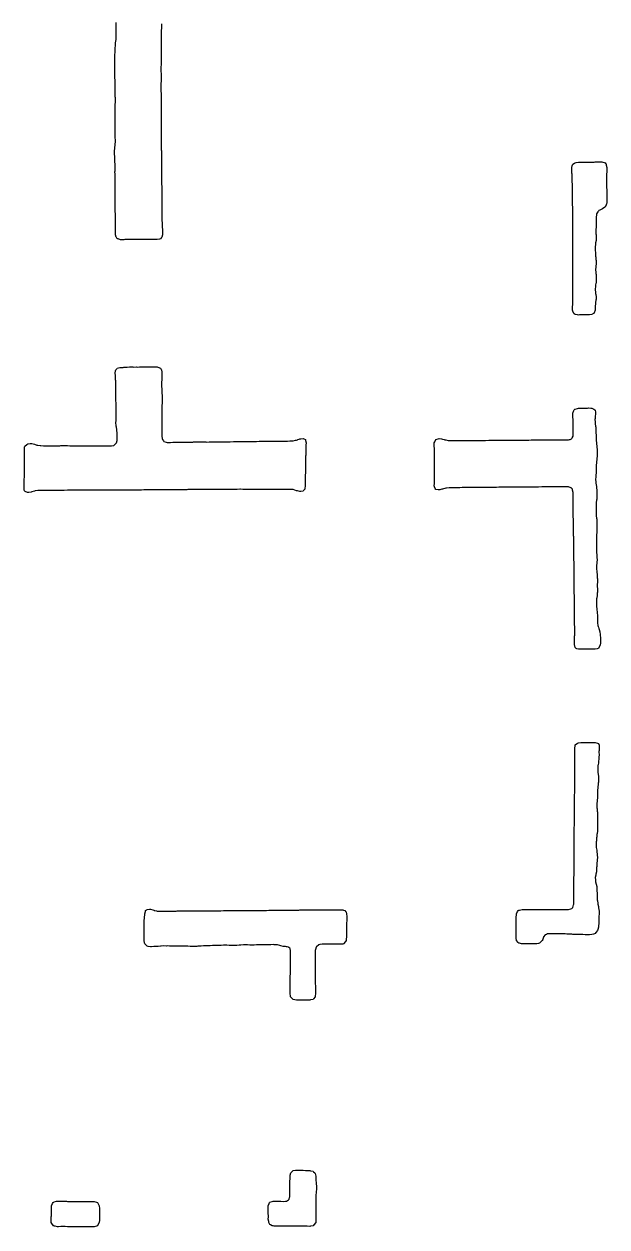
# Model space of a CAD drawing. Header units: millimetres. Extents: x 130 to 149.3, y 511.3 to 541.6.
# Drawn here: x 141.06 to 149.28, y 511.31 to 528.28 of the extents above; entities that cross this region are included whole.
import ezdxf

# ---------------------------------------------------------------- set-up
doc = ezdxf.new("R2010")
doc.units = ezdxf.units.MM
doc.layers.add('Default', color=7, linetype='Continuous', true_color=0xbfd4ff)

msp = doc.modelspace()

# ---------------------------------------------------------------- linework, layer by layer
at = {"layer": 'Default'}
msp.add_lwpolyline([(143, 528.284), (143, 528.271), (142.999, 528.238), (142.998, 528.225), (142.997, 528.191), (142.997, 528.178), (142.996, 528.144), (142.996, 528.131), (142.995, 528.097), (142.994, 528.084), (142.994, 528.05), (142.994, 528.037), (142.993, 528.004), (142.993, 527.991), (142.993, 527.957), (142.993, 527.944), (142.993, 527.91), (142.993, 527.897), (142.993, 527.863), (142.993, 527.85), (142.993, 527.816), (142.993, 527.803), (142.993, 527.769), (142.993, 527.757), (142.993, 527.723), (142.993, 527.71), (142.992, 527.676), (142.992, 527.663), (142.992, 527.629), (142.992, 527.616), (142.993, 527.582), (142.993, 527.569), (142.993, 527.535), (142.993, 527.522), (142.993, 527.489), (142.993, 527.476), (142.992, 527.442), (142.992, 527.429), (142.992, 527.395), (142.992, 527.382), (142.992, 527.348), (142.992, 527.335), (142.993, 527.301), (142.993, 527.288), (142.993, 527.254), (142.993, 527.242), (142.993, 527.208), (142.993, 527.195), (142.993, 527.161), (142.993, 527.148), (142.994, 527.114), (142.994, 527.101), (142.994, 527.067), (142.994, 527.054), (142.994, 527.02), (142.994, 527.008), (142.994, 526.974), (142.995, 526.961), (142.995, 526.927), (142.995, 526.914), (142.995, 526.88), (142.995, 526.867), (142.995, 526.833), (142.995, 526.82), (142.995, 526.807), (142.996, 526.773), (142.996, 526.74), (142.996, 526.727), (142.996, 526.693), (142.996, 526.68), (142.996, 526.646), (142.996, 526.633), (142.997, 526.599), (142.997, 526.586), (142.997, 526.552), (142.997, 526.539), (142.997, 526.506), (142.998, 526.493), (142.998, 526.459), (142.998, 526.446), (142.998, 526.412), (142.998, 526.399), (142.999, 526.365), (142.999, 526.352), (142.999, 526.318), (142.999, 526.305), (142.999, 526.271), (142.999, 526.259), (143, 526.225), (143, 526.212), (143, 526.178), (143, 526.165), (143.001, 526.131), (143.001, 526.118), (143.001, 526.084), (143.002, 526.071), (143.002, 526.037), (143.002, 526.024), (143.003, 525.991), (143.004, 525.978), (143.004, 525.944), (143.004, 525.931), (143.005, 525.897), (143.005, 525.884), (143.005, 525.85), (143.005, 525.837), (143.005, 525.824), (143.005, 525.79), (143.004, 525.777), (143.004, 525.744), (143.004, 525.71), (143.004, 525.697), (143.004, 525.663), (143.004, 525.65), (143.005, 525.616), (143.005, 525.603), (143.005, 525.569), (143.005, 525.556), (143.006, 525.522), (143.006, 525.51), (143.007, 525.476), (143.007, 525.463), (143.009, 525.429), (143.01, 525.416), (143.012, 525.382), (143.013, 525.369), (143.015, 525.335), (143.016, 525.322), (143.013, 525.309), (143.006, 525.276), (143, 525.27), (142.985, 525.252), (142.972, 525.249), (142.938, 525.241), (142.904, 525.242), (142.891, 525.242), (142.857, 525.242), (142.844, 525.243), (142.81, 525.243), (142.797, 525.243), (142.784, 525.243), (142.751, 525.242), (142.717, 525.243), (142.704, 525.243), (142.67, 525.244), (142.657, 525.244), (142.644, 525.244), (142.61, 525.243), (142.576, 525.242), (142.563, 525.242), (142.529, 525.241), (142.516, 525.241), (142.483, 525.241), (142.47, 525.24), (142.436, 525.239), (142.423, 525.239), (142.389, 525.25), (142.376, 525.254), (142.364, 525.269), (142.359, 525.276), (142.352, 525.309), (142.35, 525.322), (142.35, 525.335), (142.351, 525.369), (142.351, 525.403), (142.351, 525.416), (142.351, 525.45), (142.351, 525.463), (142.35, 525.497), (142.35, 525.51), (142.35, 525.543), (142.35, 525.556), (142.349, 525.59), (142.349, 525.603), (142.348, 525.637), (142.348, 525.65), (142.348, 525.684), (142.348, 525.697), (142.347, 525.731), (142.347, 525.744), (142.347, 525.777), (142.347, 525.79), (142.347, 525.824), (142.346, 525.837), (142.346, 525.871), (142.346, 525.884), (142.345, 525.918), (142.345, 525.931), (142.345, 525.965), (142.345, 525.978), (142.345, 526.012), (142.344, 526.024), (142.344, 526.058), (142.344, 526.071), (142.344, 526.105), (142.344, 526.118), (142.344, 526.152), (142.344, 526.165), (142.343, 526.199), (142.344, 526.212), (142.344, 526.246), (142.344, 526.259), (142.344, 526.292), (142.344, 526.305), (142.343, 526.339), (142.342, 526.352), (142.342, 526.365), (142.34, 526.399), (142.34, 526.412), (142.338, 526.446), (142.337, 526.48), (142.337, 526.493), (142.34, 526.527), (142.341, 526.539), (142.346, 526.573), (142.348, 526.586), (142.349, 526.62), (142.35, 526.633), (142.349, 526.646), (142.348, 526.68), (142.348, 526.693), (142.347, 526.727), (142.347, 526.761), (142.347, 526.773), (142.348, 526.807), (142.348, 526.82), (142.348, 526.854), (142.348, 526.867), (142.347, 526.901), (142.347, 526.914), (142.346, 526.948), (142.345, 526.961), (142.344, 526.995), (142.345, 527.008), (142.345, 527.041), (142.346, 527.054), (142.347, 527.088), (142.348, 527.101), (142.348, 527.135), (142.348, 527.148), (142.349, 527.182), (142.349, 527.195), (142.349, 527.208), (142.349, 527.242), (142.348, 527.254), (142.348, 527.288), (142.348, 527.322), (142.348, 527.335), (142.348, 527.369), (142.348, 527.382), (142.348, 527.395), (142.348, 527.429), (142.347, 527.442), (142.345, 527.476), (142.344, 527.489), (142.342, 527.522), (142.341, 527.535), (142.34, 527.569), (142.34, 527.603), (142.34, 527.616), (142.341, 527.65), (142.341, 527.663), (142.341, 527.697), (142.342, 527.71), (142.342, 527.744), (142.342, 527.757), (142.342, 527.79), (142.342, 527.803), (142.343, 527.837), (142.343, 527.85), (142.344, 527.884), (142.345, 527.897), (142.346, 527.931), (142.347, 527.944), (142.349, 527.978), (142.349, 527.991), (142.353, 528.025), (142.354, 528.037), (142.358, 528.071), (142.359, 528.084), (142.36, 528.118), (142.36, 528.131), (142.36, 528.165), (142.36, 528.178), (142.359, 528.212), (142.359, 528.225), (142.36, 528.259), (142.359, 528.271), (142.36, 528.305)], dxfattribs=at)
for points in [[(149.28, 526.024), (149.28, 525.991), (149.28, 525.978), (149.281, 525.944), (149.281, 525.931), (149.281, 525.897), (149.282, 525.884), (149.283, 525.85), (149.283, 525.837), (149.284, 525.803), (149.284, 525.79), (149.281, 525.756), (149.28, 525.744), (149.274, 525.732), (149.257, 525.699), (149.257, 525.698), (149.255, 525.697), (149.222, 525.674), (149.211, 525.669), (149.183, 525.657), (149.171, 525.65), (149.164, 525.645), (149.164, 525.645), (149.157, 525.633), (149.139, 525.603), (149.138, 525.59), (149.134, 525.556), (149.134, 525.522), (149.134, 525.51), (149.134, 525.497), (149.132, 525.463), (149.131, 525.45), (149.13, 525.416), (149.129, 525.382), (149.128, 525.369), (149.129, 525.335), (149.129, 525.322), (149.13, 525.309), (149.131, 525.276), (149.13, 525.242), (149.13, 525.229), (149.125, 525.195), (149.123, 525.182), (149.122, 525.179), (149.117, 525.135), (149.117, 525.135), (149.117, 525.135), (149.119, 525.088), (149.121, 525.06), (149.123, 525.041), (149.125, 525.008), (149.127, 524.995), (149.129, 524.961), (149.13, 524.948), (149.13, 524.935), (149.13, 524.901), (149.128, 524.867), (149.126, 524.854), (149.125, 524.82), (149.124, 524.807), (149.126, 524.794), (149.128, 524.761), (149.13, 524.748), (149.132, 524.714), (149.133, 524.701), (149.133, 524.667), (149.13, 524.633), (149.129, 524.62), (149.125, 524.605), (149.121, 524.573), (149.12, 524.547), (149.119, 524.526), (149.121, 524.506), (149.124, 524.484), (149.125, 524.48), (149.127, 524.467), (149.13, 524.433), (149.13, 524.399), (149.129, 524.386), (149.125, 524.352), (149.122, 524.339), (149.122, 524.336), (149.118, 524.302), (149.118, 524.292), (149.117, 524.271), (149.116, 524.246), (149.115, 524.233), (149.11, 524.22), (149.098, 524.199), (149.076, 524.188), (149.07, 524.185), (149.036, 524.182), (149.023, 524.18), (148.989, 524.18), (148.977, 524.18), (148.943, 524.179), (148.93, 524.179), (148.896, 524.178), (148.883, 524.177), (148.87, 524.179), (148.836, 524.185), (148.822, 524.195), (148.816, 524.199), (148.804, 524.233), (148.8, 524.246), (148.8, 524.28), (148.8, 524.292), (148.801, 524.326), (148.802, 524.339), (148.802, 524.373), (148.802, 524.386), (148.803, 524.42), (148.803, 524.433), (148.803, 524.467), (148.803, 524.48), (148.804, 524.514), (148.804, 524.526), (148.804, 524.56), (148.804, 524.573), (148.804, 524.607), (148.804, 524.62), (148.804, 524.654), (148.804, 524.667), (148.804, 524.701), (148.804, 524.714), (148.804, 524.748), (148.804, 524.761), (148.804, 524.794), (148.804, 524.807), (148.804, 524.841), (148.804, 524.854), (148.804, 524.888), (148.804, 524.901), (148.804, 524.935), (148.804, 524.948), (148.804, 524.982), (148.804, 524.995), (148.804, 525.029), (148.804, 525.041), (148.804, 525.075), (148.804, 525.088), (148.804, 525.122), (148.804, 525.135), (148.804, 525.169), (148.804, 525.182), (148.804, 525.216), (148.803, 525.229), (148.803, 525.263), (148.803, 525.276), (148.803, 525.309), (148.803, 525.322), (148.803, 525.335), (148.803, 525.369), (148.803, 525.403), (148.803, 525.416), (148.803, 525.45), (148.803, 525.463), (148.803, 525.51), (148.802, 525.543), (148.802, 525.556), (148.802, 525.59), (148.802, 525.603), (148.802, 525.637), (148.801, 525.65), (148.801, 525.663), (148.801, 525.697), (148.8, 525.731), (148.8, 525.744), (148.8, 525.777), (148.8, 525.79), (148.799, 525.824), (148.799, 525.837), (148.799, 525.871), (148.799, 525.884), (148.798, 525.931), (148.798, 525.965), (148.798, 525.978), (148.797, 526.012), (148.797, 526.024), (148.796, 526.058), (148.795, 526.071), (148.794, 526.105), (148.794, 526.118), (148.792, 526.152), (148.792, 526.165), (148.791, 526.178), (148.79, 526.212), (148.79, 526.213), (148.789, 526.251), (148.789, 526.259), (148.789, 526.261), (148.794, 526.28), (148.805, 526.305), (148.828, 526.32), (148.836, 526.326), (148.849, 526.328), (148.883, 526.333), (148.917, 526.333), (148.93, 526.333), (148.964, 526.333), (148.977, 526.333), (149.01, 526.334), (149.023, 526.334), (149.057, 526.335), (149.07, 526.335), (149.104, 526.336), (149.117, 526.337), (149.151, 526.339), (149.164, 526.34), (149.198, 526.34), (149.211, 526.34), (149.257, 526.324), (149.268, 526.31), (149.273, 526.305), (149.275, 526.292), (149.283, 526.259), (149.282, 526.246), (149.281, 526.212), (149.281, 526.199), (149.28, 526.165), (149.28, 526.152), (149.28, 526.118), (149.28, 526.084), (149.28, 526.071), (149.28, 526.037)], [(142.376, 521.706), (142.342, 521.706), (142.329, 521.706), (142.295, 521.706), (142.282, 521.706), (142.248, 521.706), (142.223, 521.706), (142.155, 521.705), (142.142, 521.705), (142.129, 521.705), (142.095, 521.705), (142.061, 521.705), (142.048, 521.705), (142.035, 521.705), (141.955, 521.705), (141.921, 521.705), (141.908, 521.705), (141.874, 521.705), (141.861, 521.705), (141.814, 521.705), (141.78, 521.705), (141.767, 521.704), (141.734, 521.704), (141.721, 521.704), (141.687, 521.704), (141.674, 521.704), (141.627, 521.703), (141.593, 521.703), (141.58, 521.703), (141.533, 521.703), (141.487, 521.703), (141.453, 521.703), (141.44, 521.703), (141.406, 521.703), (141.393, 521.703), (141.359, 521.703), (141.346, 521.703), (141.299, 521.702), (141.265, 521.702), (141.253, 521.702), (141.219, 521.696), (141.206, 521.694), (141.172, 521.683), (141.159, 521.678), (141.129, 521.673), (141.117, 521.671), (141.116, 521.671), (141.112, 521.671), (141.11, 521.671), (141.11, 521.671), (141.077, 521.688), (141.065, 521.695), (141.062, 521.712), (141.061, 521.718), (141.061, 521.752), (141.061, 521.765), (141.062, 521.798), (141.063, 521.811), (141.064, 521.845), (141.064, 521.858), (141.065, 521.892), (141.065, 521.905), (141.065, 521.917), (141.065, 521.935), (141.065, 521.952), (141.066, 521.978), (141.066, 521.99), (141.066, 521.999), (141.066, 522.033), (141.067, 522.045), (141.067, 522.079), (141.068, 522.092), (141.068, 522.126), (141.068, 522.139), (141.068, 522.173), (141.068, 522.186), (141.068, 522.22), (141.068, 522.233), (141.066, 522.261), (141.065, 522.273), (141.065, 522.278), (141.065, 522.28), (141.065, 522.286), (141.065, 522.307), (141.067, 522.313), (141.071, 522.326), (141.101, 522.351), (141.112, 522.361), (141.146, 522.365), (141.159, 522.366), (141.172, 522.362), (141.206, 522.353), (141.24, 522.343), (141.253, 522.339), (141.286, 522.336), (141.299, 522.334), (141.333, 522.333), (141.346, 522.333), (141.38, 522.333), (141.393, 522.333), (141.427, 522.333), (141.44, 522.333), (141.474, 522.332), (141.487, 522.332), (141.52, 522.332), (141.533, 522.332), (141.567, 522.333), (141.58, 522.334), (141.614, 522.334), (141.627, 522.335), (141.661, 522.334), (141.674, 522.334), (141.708, 522.333), (141.721, 522.333), (141.755, 522.333), (141.767, 522.333), (141.801, 522.333), (141.814, 522.333), (141.848, 522.333), (141.861, 522.333), (141.895, 522.333), (141.908, 522.333), (141.921, 522.333), (141.955, 522.333), (141.989, 522.333), (142.002, 522.333), (142.014, 522.333), (142.048, 522.333), (142.082, 522.333), (142.095, 522.333), (142.129, 522.333), (142.142, 522.333), (142.176, 522.332), (142.189, 522.332), (142.223, 522.332), (142.236, 522.331), (142.269, 522.331), (142.282, 522.33), (142.295, 522.332), (142.329, 522.337), (142.356, 522.363), (142.367, 522.373), (142.374, 522.407), (142.376, 522.42), (142.376, 522.424), (142.376, 522.462), (142.376, 522.467), (142.376, 522.47), (142.376, 522.484), (142.375, 522.497), (142.375, 522.514), (142.371, 522.547), (142.37, 522.56), (142.364, 522.594), (142.361, 522.607), (142.36, 522.62), (142.357, 522.654), (142.358, 522.688), (142.358, 522.701), (142.359, 522.735), (142.359, 522.748), (142.36, 522.782), (142.36, 522.794), (142.36, 522.828), (142.36, 522.841), (142.359, 522.875), (142.359, 522.888), (142.358, 522.922), (142.358, 522.935), (142.357, 522.969), (142.357, 522.982), (142.356, 523.016), (142.356, 523.029), (142.356, 523.062), (142.356, 523.075), (142.356, 523.088), (142.356, 523.109), (142.356, 523.122), (142.355, 523.156), (142.355, 523.169), (142.354, 523.203), (142.354, 523.216), (142.354, 523.25), (142.353, 523.263), (142.352, 523.296), (142.351, 523.309), (142.35, 523.322), (142.348, 523.356), (142.352, 523.39), (142.354, 523.403), (142.37, 523.42), (142.376, 523.427), (142.41, 523.435), (142.423, 523.438), (142.457, 523.439), (142.47, 523.44), (142.516, 523.443), (142.55, 523.444), (142.563, 523.444), (142.597, 523.444), (142.61, 523.443), (142.644, 523.444), (142.657, 523.443), (142.691, 523.445), (142.704, 523.445), (142.717, 523.446), (142.751, 523.446), (142.784, 523.446), (142.797, 523.446), (142.831, 523.446), (142.844, 523.446), (142.878, 523.446), (142.891, 523.447), (142.925, 523.446), (142.938, 523.446), (142.972, 523.431), (142.985, 523.426), (142.994, 523.409), (142.998, 523.403), (143.003, 523.369), (143.005, 523.356), (143.004, 523.322), (143.003, 523.309), (143.003, 523.275), (143.003, 523.263), (143.002, 523.229), (143.002, 523.216), (143.002, 523.182), (143.002, 523.169), (143.003, 523.135), (143.004, 523.122), (143.005, 523.088), (143.006, 523.075), (143.007, 523.041), (143.007, 523.029), (143.008, 522.995), (143.008, 522.982), (143.008, 522.948), (143.007, 522.935), (143.006, 522.901), (143.005, 522.888), (143.005, 522.854), (143.005, 522.841), (143.004, 522.807), (143.004, 522.794), (143.004, 522.761), (143.004, 522.748), (143.004, 522.714), (143.004, 522.701), (143.005, 522.667), (143.005, 522.654), (143.006, 522.62), (143.006, 522.607), (143.006, 522.573), (143.006, 522.56), (143.006, 522.526), (143.006, 522.514), (143.005, 522.48), (143.005, 522.467), (143.01, 522.433), (143.012, 522.42), (143.026, 522.401), (143.031, 522.394), (143.065, 522.384), (143.078, 522.38), (143.112, 522.38), (143.125, 522.38), (143.159, 522.381), (143.172, 522.381), (143.219, 522.382), (143.253, 522.382), (143.265, 522.383), (143.299, 522.383), (143.346, 522.383), (143.359, 522.384), (143.393, 522.384), (143.406, 522.385), (143.44, 522.385), (143.453, 522.386), (143.487, 522.386), (143.499, 522.386), (143.533, 522.386), (143.546, 522.386), (143.58, 522.386), (143.593, 522.386), (143.627, 522.386), (143.64, 522.385), (143.674, 522.386), (143.687, 522.386), (143.7, 522.387), (143.734, 522.388), (143.767, 522.388), (143.78, 522.388), (143.814, 522.389), (143.827, 522.389), (143.861, 522.389), (143.874, 522.389), (143.908, 522.39), (143.921, 522.39), (143.955, 522.39), (143.968, 522.39), (144.014, 522.391), (144.048, 522.391), (144.061, 522.391), (144.095, 522.392), (144.108, 522.392), (144.142, 522.392), (144.155, 522.393), (144.189, 522.393), (144.202, 522.393), (144.236, 522.393), (144.248, 522.393), (144.329, 522.394), (144.342, 522.394), (144.376, 522.395), (144.389, 522.395), (144.423, 522.395), (144.436, 522.395), (144.47, 522.396), (144.483, 522.396), (144.529, 522.396), (144.576, 522.396), (144.61, 522.396), (144.623, 522.396), (144.636, 522.396), (144.67, 522.397), (144.704, 522.398), (144.717, 522.398), (144.763, 522.399), (144.776, 522.399), (144.81, 522.4), (144.844, 522.402), (144.857, 522.403), (144.891, 522.41), (144.904, 522.413), (144.917, 522.418), (144.922, 522.42), (144.943, 522.427), (144.951, 522.429), (144.964, 522.43), (144.997, 522.433), (145.006, 522.43), (145.03, 522.42), (145.033, 522.407), (145.041, 522.373), (145.038, 522.339), (145.037, 522.326), (145.036, 522.313), (145.036, 522.28), (145.035, 522.246), (145.034, 522.233), (145.034, 522.199), (145.033, 522.186), (145.033, 522.152), (145.033, 522.139), (145.033, 522.126), (145.032, 522.092), (145.032, 522.058), (145.031, 522.045), (145.031, 522.012), (145.031, 521.999), (145.03, 521.965), (145.03, 521.952), (145.029, 521.918), (145.029, 521.905), (145.029, 521.871), (145.029, 521.858), (145.029, 521.824), (145.029, 521.811), (145.029, 521.777), (145.029, 521.765), (145.024, 521.731), (145.022, 521.718), (145.004, 521.7), (144.997, 521.693), (144.964, 521.688), (144.951, 521.686), (144.917, 521.695), (144.904, 521.698), (144.857, 521.713), (144.823, 521.716), (144.81, 521.717), (144.776, 521.716), (144.763, 521.716), (144.717, 521.716), (144.683, 521.716), (144.67, 521.716), (144.636, 521.716), (144.623, 521.716), (144.589, 521.716), (144.576, 521.716), (144.563, 521.716), (144.529, 521.716), (144.495, 521.716), (144.449, 521.716), (144.436, 521.716), (144.402, 521.716), (144.389, 521.716), (144.355, 521.716), (144.342, 521.716), (144.308, 521.716), (144.295, 521.716), (144.261, 521.716), (144.248, 521.716), (144.215, 521.716), (144.202, 521.716), (144.168, 521.717), (144.155, 521.717), (144.147, 521.717), (144.112, 521.718), (144.108, 521.718), (144.103, 521.718), (144.066, 521.717), (144.061, 521.717), (144.048, 521.717), (144.014, 521.716), (143.981, 521.716), (143.968, 521.716), (143.934, 521.716), (143.921, 521.716), (143.887, 521.716), (143.874, 521.716), (143.84, 521.716), (143.827, 521.716), (143.814, 521.716), (143.78, 521.716), (143.746, 521.715), (143.734, 521.715), (143.7, 521.715), (143.687, 521.715), (143.653, 521.714), (143.64, 521.714), (143.606, 521.714), (143.593, 521.714), (143.559, 521.713), (143.546, 521.713), (143.512, 521.713), (143.499, 521.713), (143.466, 521.713), (143.453, 521.713), (143.419, 521.713), (143.406, 521.713), (143.372, 521.713), (143.359, 521.712), (143.325, 521.712), (143.312, 521.712), (143.278, 521.712), (143.265, 521.712), (143.232, 521.712), (143.219, 521.711), (143.206, 521.711), (143.172, 521.711), (143.138, 521.711), (143.125, 521.711), (143.091, 521.711), (143.078, 521.711), (143.044, 521.711), (143.031, 521.711), (142.997, 521.71), (142.985, 521.71), (142.951, 521.71), (142.938, 521.71), (142.904, 521.709), (142.891, 521.709), (142.857, 521.709), (142.844, 521.709), (142.81, 521.709), (142.797, 521.709), (142.763, 521.709), (142.751, 521.709), (142.717, 521.708), (142.704, 521.708), (142.67, 521.708), (142.657, 521.708), (142.623, 521.708), (142.61, 521.708), (142.576, 521.708), (142.563, 521.708), (142.529, 521.707), (142.516, 521.707), (142.504, 521.707), (142.47, 521.707), (142.423, 521.707)], [(147.759, 522.411), (147.806, 522.411), (147.84, 522.412), (147.853, 522.412), (147.887, 522.412), (147.9, 522.412), (147.934, 522.412), (147.947, 522.412), (147.993, 522.413), (148.027, 522.413), (148.074, 522.413), (148.087, 522.413), (148.121, 522.413), (148.134, 522.413), (148.168, 522.413), (148.181, 522.413), (148.215, 522.414), (148.228, 522.414), (148.261, 522.414), (148.274, 522.414), (148.308, 522.414), (148.321, 522.414), (148.355, 522.414), (148.368, 522.414), (148.402, 522.415), (148.415, 522.415), (148.449, 522.415), (148.462, 522.415), (148.495, 522.415), (148.508, 522.415), (148.542, 522.416), (148.555, 522.416), (148.589, 522.416), (148.602, 522.416), (148.649, 522.417), (148.683, 522.417), (148.696, 522.417), (148.73, 522.417), (148.742, 522.417), (148.758, 522.419), (148.764, 522.42), (148.782, 522.43), (148.789, 522.433), (148.794, 522.442), (148.806, 522.467), (148.808, 522.501), (148.809, 522.514), (148.808, 522.547), (148.808, 522.56), (148.808, 522.594), (148.808, 522.607), (148.808, 522.641), (148.807, 522.654), (148.807, 522.688), (148.806, 522.701), (148.805, 522.735), (148.805, 522.748), (148.805, 522.782), (148.805, 522.794), (148.818, 522.828), (148.823, 522.841), (148.833, 522.848), (148.836, 522.851), (148.87, 522.86), (148.883, 522.863), (148.917, 522.863), (148.93, 522.863), (148.964, 522.864), (148.977, 522.864), (149.01, 522.865), (149.023, 522.866), (149.057, 522.864), (149.07, 522.864), (149.101, 522.847), (149.113, 522.841), (149.116, 522.837), (149.117, 522.836), (149.123, 522.806), (149.125, 522.794), (149.123, 522.779), (149.119, 522.748), (149.117, 522.716), (149.114, 522.701), (149.117, 522.669), (149.118, 522.654), (149.119, 522.639), (149.123, 522.614), (149.124, 522.607), (149.126, 522.594), (149.127, 522.56), (149.128, 522.526), (149.129, 522.514), (149.131, 522.48), (149.131, 522.467), (149.131, 522.454), (149.133, 522.42), (149.133, 522.407), (149.136, 522.373), (149.138, 522.36), (149.142, 522.326), (149.144, 522.313), (149.146, 522.28), (149.146, 522.267), (149.147, 522.233), (149.146, 522.199), (149.146, 522.186), (149.143, 522.152), (149.142, 522.139), (149.139, 522.105), (149.137, 522.092), (149.133, 522.058), (149.131, 522.045), (149.131, 522.012), (149.13, 521.999), (149.131, 521.986), (149.132, 521.952), (149.127, 521.918), (149.127, 521.905), (149.127, 521.892), (149.123, 521.858), (149.126, 521.824), (149.126, 521.811), (149.133, 521.777), (149.135, 521.765), (149.139, 521.731), (149.141, 521.718), (149.141, 521.705), (149.141, 521.671), (149.141, 521.637), (149.142, 521.624), (149.142, 521.611), (149.14, 521.577), (149.138, 521.564), (149.134, 521.531), (149.134, 521.497), (149.133, 521.484), (149.133, 521.45), (149.133, 521.437), (149.131, 521.403), (149.131, 521.39), (149.132, 521.377), (149.134, 521.343), (149.138, 521.309), (149.14, 521.296), (149.141, 521.263), (149.141, 521.25), (149.141, 521.237), (149.143, 521.203), (149.144, 521.169), (149.144, 521.156), (149.142, 521.122), (149.141, 521.109), (149.138, 521.075), (149.138, 521.062), (149.137, 521.029), (149.137, 521.016), (149.137, 520.982), (149.137, 520.969), (149.137, 520.935), (149.137, 520.922), (149.137, 520.888), (149.137, 520.875), (149.137, 520.841), (149.137, 520.828), (149.14, 520.794), (149.141, 520.782), (149.144, 520.748), (149.146, 520.735), (149.145, 520.722), (149.144, 520.688), (149.143, 520.675), (149.139, 520.641), (149.139, 520.628), (149.138, 520.594), (149.14, 520.56), (149.14, 520.547), (149.145, 520.514), (149.145, 520.501), (149.148, 520.467), (149.149, 520.454), (149.149, 520.42), (149.149, 520.407), (149.148, 520.373), (149.148, 520.36), (149.148, 520.347), (149.149, 520.313), (149.15, 520.301), (149.149, 520.267), (149.148, 520.254), (149.145, 520.22), (149.141, 520.186), (149.138, 520.173), (149.137, 520.139), (149.136, 520.126), (149.136, 520.113), (149.137, 520.079), (149.139, 520.066), (149.14, 520.033), (149.142, 520.02), (149.145, 519.986), (149.146, 519.973), (149.149, 519.939), (149.15, 519.905), (149.15, 519.892), (149.15, 519.858), (149.15, 519.845), (149.151, 519.832), (149.156, 519.798), (149.161, 519.784), (149.164, 519.773), (149.17, 519.754), (149.171, 519.752), (149.175, 519.739), (149.183, 519.705), (149.188, 519.671), (149.191, 519.658), (149.194, 519.624), (149.195, 519.611), (149.194, 519.598), (149.193, 519.564), (149.192, 519.552), (149.188, 519.518), (149.171, 519.486), (149.164, 519.474), (149.163, 519.474), (149.159, 519.471), (149.147, 519.468), (149.117, 519.461), (149.083, 519.461), (149.07, 519.461), (149.057, 519.462), (149.023, 519.463), (148.989, 519.463), (148.977, 519.463), (148.943, 519.462), (148.93, 519.462), (148.896, 519.462), (148.883, 519.462), (148.86, 519.468), (148.851, 519.471), (148.84, 519.482), (148.836, 519.486), (148.83, 519.509), (148.827, 519.518), (148.827, 519.552), (148.827, 519.564), (148.828, 519.598), (148.828, 519.611), (148.828, 519.645), (148.829, 519.658), (148.829, 519.692), (148.829, 519.705), (148.829, 519.739), (148.829, 519.752), (148.829, 519.786), (148.828, 519.798), (148.828, 519.832), (148.828, 519.845), (148.828, 519.879), (148.828, 519.892), (148.828, 519.926), (148.828, 519.939), (148.828, 519.973), (148.827, 519.986), (148.827, 520.02), (148.827, 520.033), (148.826, 520.066), (148.826, 520.079), (148.826, 520.113), (148.826, 520.126), (148.825, 520.16), (148.825, 520.173), (148.825, 520.207), (148.825, 520.22), (148.824, 520.254), (148.824, 520.267), (148.824, 520.313), (148.824, 520.347), (148.824, 520.36), (148.823, 520.394), (148.823, 520.407), (148.823, 520.441), (148.822, 520.454), (148.822, 520.488), (148.822, 520.501), (148.821, 520.535), (148.821, 520.547), (148.821, 520.581), (148.821, 520.594), (148.821, 520.607), (148.82, 520.641), (148.82, 520.675), (148.82, 520.688), (148.819, 520.722), (148.819, 520.735), (148.819, 520.769), (148.819, 520.782), (148.818, 520.815), (148.818, 520.828), (148.817, 520.875), (148.816, 520.909), (148.816, 520.922), (148.816, 520.956), (148.815, 520.969), (148.815, 521.003), (148.815, 521.016), (148.815, 521.049), (148.814, 521.062), (148.814, 521.096), (148.814, 521.109), (148.813, 521.156), (148.813, 521.19), (148.813, 521.203), (148.812, 521.237), (148.812, 521.25), (148.811, 521.284), (148.811, 521.296), (148.81, 521.33), (148.81, 521.343), (148.81, 521.377), (148.81, 521.39), (148.809, 521.424), (148.809, 521.437), (148.808, 521.471), (148.808, 521.484), (148.808, 521.518), (148.808, 521.531), (148.807, 521.564), (148.807, 521.577), (148.807, 521.611), (148.807, 521.624), (148.807, 521.658), (148.807, 521.671), (148.8, 521.705), (148.798, 521.718), (148.791, 521.728), (148.789, 521.732), (148.776, 521.738), (148.742, 521.753), (148.709, 521.753), (148.696, 521.753), (148.662, 521.753), (148.649, 521.752), (148.615, 521.752), (148.602, 521.752), (148.589, 521.752), (148.555, 521.752), (148.521, 521.752), (148.508, 521.752), (148.462, 521.752), (148.428, 521.752), (148.415, 521.752), (148.381, 521.751), (148.368, 521.751), (148.321, 521.75), (148.287, 521.75), (148.274, 521.75), (148.24, 521.749), (148.194, 521.749), (148.181, 521.749), (148.134, 521.749), (148.1, 521.748), (148.087, 521.748), (148.053, 521.748), (148.04, 521.748), (148.006, 521.747), (147.993, 521.747), (147.96, 521.747), (147.913, 521.746), (147.9, 521.746), (147.866, 521.746), (147.853, 521.746), (147.819, 521.746), (147.806, 521.746), (147.772, 521.746), (147.759, 521.746), (147.725, 521.745), (147.713, 521.745), (147.7, 521.745), (147.666, 521.744), (147.632, 521.744), (147.619, 521.744), (147.572, 521.744), (147.491, 521.744), (147.479, 521.743), (147.445, 521.743), (147.432, 521.743), (147.398, 521.743), (147.385, 521.743), (147.351, 521.743), (147.338, 521.742), (147.325, 521.742), (147.291, 521.742), (147.257, 521.742), (147.244, 521.742), (147.211, 521.741), (147.198, 521.741), (147.164, 521.741), (147.151, 521.74), (147.117, 521.74), (147.104, 521.739), (147.07, 521.738), (147.057, 521.738), (147.023, 521.734), (147.01, 521.733), (146.964, 521.72), (146.957, 521.718), (146.955, 521.718), (146.928, 521.712), (146.917, 521.71), (146.904, 521.712), (146.87, 521.715), (146.867, 521.717), (146.865, 521.718), (146.853, 521.752), (146.848, 521.765), (146.85, 521.798), (146.851, 521.811), (146.852, 521.845), (146.852, 521.858), (146.852, 521.892), (146.852, 521.905), (146.852, 521.939), (146.852, 521.952), (146.852, 521.986), (146.852, 521.999), (146.852, 522.033), (146.852, 522.045), (146.852, 522.079), (146.852, 522.092), (146.853, 522.126), (146.853, 522.139), (146.853, 522.173), (146.853, 522.186), (146.853, 522.22), (146.853, 522.233), (146.852, 522.267), (146.852, 522.28), (146.851, 522.292), (146.848, 522.326), (146.848, 522.36), (146.848, 522.373), (146.854, 522.386), (146.87, 522.419), (146.87, 522.42), (146.871, 522.42), (146.904, 522.43), (146.917, 522.433), (146.951, 522.428), (146.964, 522.426), (146.97, 522.425), (146.988, 522.42), (146.995, 522.418), (147.01, 522.414), (147.044, 522.409), (147.057, 522.407), (147.091, 522.406), (147.104, 522.406), (147.138, 522.406), (147.151, 522.406), (147.185, 522.406), (147.198, 522.406), (147.232, 522.407), (147.244, 522.407), (147.278, 522.407), (147.291, 522.407), (147.325, 522.408), (147.338, 522.408), (147.372, 522.408), (147.385, 522.408), (147.432, 522.408), (147.466, 522.409), (147.479, 522.409), (147.572, 522.409), (147.619, 522.41), (147.653, 522.41), (147.666, 522.41), (147.7, 522.41), (147.713, 522.41), (147.746, 522.411)], [(149.108, 515.445), (149.096, 515.442), (149.07, 515.435), (149.036, 515.433), (149.023, 515.433), (149.01, 515.433), (148.977, 515.433), (148.943, 515.434), (148.93, 515.435), (148.896, 515.436), (148.883, 515.436), (148.849, 515.437), (148.836, 515.438), (148.802, 515.438), (148.789, 515.439), (148.755, 515.44), (148.742, 515.441), (148.739, 515.441), (148.719, 515.442), (148.696, 515.444), (148.656, 515.445), (148.649, 515.445), (148.607, 515.445), (148.602, 515.445), (148.598, 515.445), (148.566, 515.445), (148.555, 515.446), (148.521, 515.447), (148.508, 515.447), (148.495, 515.446), (148.462, 515.446), (148.446, 515.445), (148.433, 515.436), (148.415, 515.432), (148.388, 515.402), (148.387, 515.398), (148.385, 515.385), (148.377, 515.355), (148.375, 515.351), (148.368, 515.345), (148.334, 515.313), (148.321, 515.31), (148.296, 515.305), (148.283, 515.305), (148.274, 515.304), (148.272, 515.305), (148.259, 515.305), (148.228, 515.305), (148.194, 515.305), (148.147, 515.305), (148.134, 515.305), (148.124, 515.305), (148.091, 515.305), (148.088, 515.304), (148.087, 515.304), (148.082, 515.304), (148.077, 515.305), (148.049, 515.312), (148.04, 515.314), (148.032, 515.325), (148.009, 515.351), (148.004, 515.385), (148.003, 515.398), (148.003, 515.432), (148.003, 515.445), (148.003, 515.479), (148.003, 515.492), (148.004, 515.526), (148.004, 515.539), (148.004, 515.572), (148.004, 515.585), (148.004, 515.619), (148.004, 515.632), (148.004, 515.666), (148.004, 515.679), (148.006, 515.713), (148.006, 515.726), (148.024, 515.76), (148.031, 515.773), (148.038, 515.777), (148.04, 515.778), (148.053, 515.781), (148.087, 515.788), (148.121, 515.787), (148.134, 515.787), (148.168, 515.787), (148.181, 515.787), (148.194, 515.787), (148.228, 515.787), (148.274, 515.787), (148.308, 515.787), (148.321, 515.787), (148.355, 515.787), (148.368, 515.787), (148.415, 515.788), (148.449, 515.788), (148.462, 515.788), (148.495, 515.788), (148.508, 515.788), (148.542, 515.788), (148.555, 515.788), (148.589, 515.788), (148.602, 515.788), (148.649, 515.789), (148.683, 515.788), (148.696, 515.788), (148.73, 515.788), (148.742, 515.788), (148.776, 515.798), (148.789, 515.802), (148.801, 515.815), (148.805, 515.819), (148.813, 515.853), (148.816, 515.866), (148.816, 515.9), (148.816, 515.913), (148.816, 515.926), (148.816, 515.96), (148.816, 515.994), (148.816, 516.007), (148.817, 516.041), (148.817, 516.054), (148.818, 516.1), (148.818, 516.134), (148.819, 516.147), (148.819, 516.16), (148.819, 516.194), (148.819, 516.228), (148.819, 516.241), (148.82, 516.275), (148.82, 516.288), (148.82, 516.322), (148.82, 516.334), (148.82, 516.368), (148.82, 516.381), (148.82, 516.415), (148.82, 516.428), (148.821, 516.462), (148.821, 516.475), (148.821, 516.509), (148.821, 516.522), (148.822, 516.556), (148.822, 516.568), (148.822, 516.602), (148.823, 516.615), (148.823, 516.649), (148.823, 516.662), (148.823, 516.696), (148.823, 516.709), (148.823, 516.743), (148.823, 516.756), (148.824, 516.79), (148.824, 516.802), (148.824, 516.836), (148.824, 516.849), (148.824, 516.862), (148.824, 516.896), (148.824, 516.93), (148.824, 516.943), (148.825, 516.977), (148.825, 516.99), (148.825, 517.024), (148.825, 517.037), (148.826, 517.083), (148.826, 517.117), (148.826, 517.13), (148.827, 517.164), (148.827, 517.177), (148.827, 517.211), (148.827, 517.224), (148.827, 517.258), (148.827, 517.271), (148.828, 517.305), (148.828, 517.317), (148.828, 517.351), (148.828, 517.364), (148.828, 517.398), (148.829, 517.445), (148.829, 517.458), (148.829, 517.492), (148.83, 517.539), (148.83, 517.552), (148.83, 517.585), (148.83, 517.598), (148.83, 517.632), (148.83, 517.645), (148.83, 517.679), (148.831, 517.692), (148.831, 517.726), (148.831, 517.739), (148.831, 517.773), (148.831, 517.786), (148.831, 517.819), (148.831, 517.832), (148.831, 517.866), (148.831, 517.879), (148.831, 517.913), (148.831, 517.926), (148.831, 517.939), (148.831, 517.973), (148.83, 518.02), (148.829, 518.054), (148.829, 518.066), (148.834, 518.098), (148.836, 518.11), (148.837, 518.112), (148.838, 518.113), (148.87, 518.134), (148.883, 518.142), (148.917, 518.143), (148.93, 518.144), (148.964, 518.143), (148.977, 518.143), (149.01, 518.143), (149.023, 518.143), (149.057, 518.144), (149.07, 518.144), (149.104, 518.145), (149.117, 518.145), (149.151, 518.134), (149.164, 518.129), (149.172, 518.117), (149.174, 518.113), (149.176, 518.079), (149.177, 518.066), (149.174, 518.033), (149.172, 518.02), (149.172, 518.007), (149.173, 517.973), (149.172, 517.939), (149.172, 517.926), (149.171, 517.913), (149.167, 517.879), (149.165, 517.865), (149.164, 517.852), (149.161, 517.833), (149.161, 517.832), (149.158, 517.819), (149.155, 517.786), (149.155, 517.752), (149.155, 517.739), (149.157, 517.726), (149.162, 517.692), (149.162, 517.688), (149.164, 517.68), (149.167, 517.649), (149.167, 517.645), (149.166, 517.611), (149.165, 517.598), (149.164, 517.585), (149.162, 517.571), (149.159, 517.552), (149.155, 517.518), (149.155, 517.505), (149.153, 517.471), (149.153, 517.458), (149.152, 517.424), (149.151, 517.411), (149.15, 517.377), (149.149, 517.364), (149.147, 517.33), (149.146, 517.317), (149.143, 517.284), (149.143, 517.271), (149.143, 517.258), (149.144, 517.224), (149.145, 517.211), (149.148, 517.177), (149.149, 517.164), (149.149, 517.13), (149.149, 517.117), (149.149, 517.083), (149.15, 517.049), (149.151, 517.037), (149.151, 517.003), (149.151, 516.99), (149.151, 516.956), (149.15, 516.943), (149.149, 516.909), (149.149, 516.896), (149.145, 516.862), (149.144, 516.849), (149.14, 516.815), (149.139, 516.802), (149.139, 516.79), (149.135, 516.756), (149.134, 516.743), (149.13, 516.709), (149.132, 516.675), (149.133, 516.662), (149.141, 516.628), (149.144, 516.615), (149.144, 516.602), (149.147, 516.568), (149.147, 516.556), (149.149, 516.522), (149.148, 516.488), (149.148, 516.475), (149.144, 516.441), (149.143, 516.428), (149.14, 516.394), (149.139, 516.381), (149.137, 516.347), (149.137, 516.334), (149.135, 516.322), (149.129, 516.288), (149.127, 516.275), (149.119, 516.241), (149.121, 516.207), (149.121, 516.194), (149.124, 516.181), (149.133, 516.147), (149.14, 516.113), (149.142, 516.1), (149.143, 516.087), (149.144, 516.054), (149.145, 516.02), (149.145, 516.007), (149.145, 515.994), (149.146, 515.96), (149.148, 515.926), (149.15, 515.913), (149.154, 515.879), (149.157, 515.866), (149.158, 515.862), (149.164, 515.833), (149.165, 515.824), (149.166, 515.819), (149.172, 515.786), (149.173, 515.773), (149.174, 515.739), (149.174, 515.726), (149.172, 515.692), (149.171, 515.679), (149.17, 515.645), (149.17, 515.632), (149.168, 515.598), (149.168, 515.585), (149.165, 515.561), (149.164, 515.547), (149.163, 515.539), (149.155, 515.507), (149.151, 515.492), (149.127, 515.462), (149.117, 515.45), (149.117, 515.45)], [(145.466, 515.301), (145.432, 515.301), (145.419, 515.301), (145.385, 515.301), (145.372, 515.301), (145.359, 515.301), (145.325, 515.3), (145.291, 515.3), (145.278, 515.3), (145.265, 515.3), (145.232, 515.296), (145.219, 515.289), (145.185, 515.264), (145.181, 515.259), (145.181, 515.258), (145.171, 515.224), (145.168, 515.211), (145.167, 515.177), (145.167, 515.164), (145.167, 515.151), (145.167, 515.117), (145.167, 515.083), (145.167, 515.07), (145.167, 515.037), (145.167, 515.024), (145.168, 514.99), (145.168, 514.977), (145.168, 514.964), (145.168, 514.93), (145.169, 514.896), (145.169, 514.883), (145.169, 514.849), (145.17, 514.836), (145.17, 514.803), (145.17, 514.79), (145.17, 514.756), (145.17, 514.743), (145.171, 514.709), (145.171, 514.696), (145.172, 514.662), (145.172, 514.649), (145.173, 514.615), (145.174, 514.602), (145.169, 514.568), (145.167, 514.556), (145.146, 514.53), (145.138, 514.52), (145.104, 514.512), (145.091, 514.509), (145.057, 514.509), (145.044, 514.509), (145.01, 514.509), (144.997, 514.51), (144.964, 514.51), (144.951, 514.51), (144.904, 514.51), (144.857, 514.518), (144.83, 514.545), (144.82, 514.556), (144.818, 514.568), (144.814, 514.602), (144.816, 514.649), (144.816, 514.683), (144.816, 514.696), (144.817, 514.73), (144.817, 514.743), (144.817, 514.777), (144.817, 514.79), (144.817, 514.824), (144.817, 514.836), (144.817, 514.849), (144.818, 514.883), (144.818, 514.896), (144.818, 514.93), (144.818, 514.964), (144.818, 514.977), (144.819, 515.011), (144.819, 515.024), (144.819, 515.058), (144.819, 515.07), (144.819, 515.104), (144.82, 515.117), (144.821, 515.151), (144.821, 515.164), (144.821, 515.177), (144.821, 515.211), (144.813, 515.235), (144.81, 515.243), (144.798, 515.253), (144.792, 515.258), (144.771, 515.262), (144.763, 515.264), (144.751, 515.265), (144.717, 515.267), (144.683, 515.276), (144.67, 515.279), (144.636, 515.288), (144.623, 515.291), (144.589, 515.292), (144.576, 515.293), (144.542, 515.292), (144.529, 515.292), (144.483, 515.291), (144.436, 515.291), (144.402, 515.29), (144.389, 515.29), (144.355, 515.288), (144.342, 515.288), (144.308, 515.286), (144.295, 515.286), (144.282, 515.286), (144.248, 515.285), (144.215, 515.288), (144.202, 515.289), (144.168, 515.29), (144.155, 515.29), (144.121, 515.287), (144.108, 515.286), (144.095, 515.286), (144.061, 515.283), (144.027, 515.282), (144.014, 515.281), (143.981, 515.282), (143.968, 515.282), (143.955, 515.282), (143.921, 515.284), (143.887, 515.285), (143.874, 515.285), (143.84, 515.283), (143.827, 515.283), (143.793, 515.282), (143.78, 515.282), (143.746, 515.28), (143.734, 515.28), (143.721, 515.28), (143.687, 515.277), (143.653, 515.277), (143.64, 515.276), (143.606, 515.276), (143.593, 515.276), (143.559, 515.273), (143.546, 515.272), (143.512, 515.27), (143.499, 515.269), (143.466, 515.268), (143.453, 515.268), (143.419, 515.268), (143.406, 515.269), (143.372, 515.27), (143.359, 515.27), (143.325, 515.271), (143.312, 515.271), (143.278, 515.272), (143.265, 515.272), (143.232, 515.272), (143.219, 515.272), (143.185, 515.273), (143.172, 515.273), (143.138, 515.273), (143.125, 515.273), (143.112, 515.273), (143.078, 515.274), (143.065, 515.273), (143.031, 515.274), (142.997, 515.273), (142.985, 515.272), (142.951, 515.268), (142.938, 515.267), (142.904, 515.265), (142.891, 515.265), (142.857, 515.264), (142.844, 515.264), (142.81, 515.269), (142.797, 515.272), (142.772, 515.296), (142.763, 515.305), (142.76, 515.317), (142.753, 515.351), (142.753, 515.385), (142.754, 515.398), (142.755, 515.432), (142.756, 515.445), (142.757, 515.479), (142.757, 515.492), (142.757, 515.526), (142.757, 515.539), (142.757, 515.572), (142.757, 515.585), (142.757, 515.619), (142.757, 515.632), (142.761, 515.666), (142.762, 515.679), (142.765, 515.713), (142.766, 515.726), (142.773, 515.76), (142.776, 515.773), (142.792, 515.785), (142.797, 515.789), (142.831, 515.792), (142.844, 515.793), (142.878, 515.783), (142.891, 515.779), (142.895, 515.777), (142.907, 515.773), (142.929, 515.768), (142.938, 515.766), (142.972, 515.765), (142.985, 515.764), (143.018, 515.765), (143.031, 515.765), (143.044, 515.766), (143.078, 515.766), (143.112, 515.766), (143.125, 515.767), (143.172, 515.767), (143.206, 515.767), (143.219, 515.768), (143.253, 515.768), (143.265, 515.768), (143.278, 515.768), (143.312, 515.768), (143.346, 515.768), (143.359, 515.768), (143.406, 515.769), (143.44, 515.769), (143.453, 515.769), (143.487, 515.77), (143.499, 515.77), (143.533, 515.77), (143.546, 515.77), (143.58, 515.77), (143.593, 515.77), (143.627, 515.77), (143.64, 515.771), (143.674, 515.771), (143.687, 515.771), (143.721, 515.772), (143.734, 515.772), (143.746, 515.772), (143.78, 515.772), (143.814, 515.772), (143.827, 515.772), (143.835, 515.772), (143.873, 515.773), (143.874, 515.773), (143.875, 515.773), (143.921, 515.773), (143.95, 515.773), (143.958, 515.773), (143.968, 515.773), (144.002, 515.773), (144.014, 515.774), (144.048, 515.774), (144.061, 515.774), (144.095, 515.774), (144.108, 515.774), (144.142, 515.775), (144.155, 515.775), (144.189, 515.775), (144.202, 515.775), (144.236, 515.776), (144.248, 515.776), (144.295, 515.776), (144.329, 515.777), (144.342, 515.777), (144.376, 515.777), (144.389, 515.777), (144.436, 515.777), (144.47, 515.777), (144.483, 515.777), (144.516, 515.778), (144.529, 515.778), (144.563, 515.778), (144.576, 515.778), (144.61, 515.779), (144.623, 515.779), (144.657, 515.779), (144.67, 515.779), (144.683, 515.779), (144.717, 515.78), (144.751, 515.78), (144.763, 515.78), (144.797, 515.78), (144.81, 515.78), (144.844, 515.781), (144.891, 515.781), (144.904, 515.781), (144.938, 515.781), (144.951, 515.782), (144.997, 515.782), (145.091, 515.783), (145.138, 515.783), (145.172, 515.783), (145.185, 515.783), (145.219, 515.783), (145.278, 515.783), (145.312, 515.783), (145.325, 515.783), (145.359, 515.783), (145.372, 515.783), (145.419, 515.784), (145.453, 515.784), (145.466, 515.785), (145.5, 515.786), (145.512, 515.786), (145.546, 515.784), (145.559, 515.783), (145.566, 515.781), (145.587, 515.773), (145.6, 515.756), (145.606, 515.749), (145.61, 515.732), (145.612, 515.726), (145.613, 515.692), (145.614, 515.679), (145.613, 515.645), (145.613, 515.632), (145.612, 515.598), (145.612, 515.585), (145.611, 515.551), (145.611, 515.539), (145.611, 515.505), (145.611, 515.492), (145.61, 515.458), (145.61, 515.445), (145.609, 515.411), (145.609, 515.398), (145.607, 515.375), (145.606, 515.366), (145.604, 515.355), (145.604, 515.351), (145.595, 515.338), (145.569, 515.305), (145.566, 515.304), (145.559, 515.302), (145.525, 515.3), (145.512, 515.3), (145.479, 515.301)], [(145.091, 511.318), (145.057, 511.319), (145.044, 511.32), (145.01, 511.32), (144.997, 511.321), (144.964, 511.321), (144.951, 511.321), (144.917, 511.321), (144.904, 511.321), (144.87, 511.321), (144.857, 511.321), (144.823, 511.322), (144.81, 511.322), (144.776, 511.322), (144.763, 511.322), (144.73, 511.322), (144.717, 511.322), (144.683, 511.322), (144.67, 511.322), (144.636, 511.321), (144.623, 511.32), (144.589, 511.322), (144.576, 511.323), (144.566, 511.325), (144.562, 511.326), (144.538, 511.341), (144.529, 511.346), (144.519, 511.365), (144.515, 511.372), (144.513, 511.385), (144.506, 511.419), (144.507, 511.453), (144.507, 511.466), (144.506, 511.5), (144.506, 511.513), (144.504, 511.547), (144.504, 511.56), (144.504, 511.593), (144.504, 511.606), (144.518, 511.64), (144.523, 511.653), (144.528, 511.657), (144.529, 511.658), (144.563, 511.67), (144.576, 511.675), (144.61, 511.674), (144.623, 511.674), (144.657, 511.672), (144.67, 511.672), (144.683, 511.671), (144.717, 511.669), (144.751, 511.672), (144.763, 511.673), (144.79, 511.693), (144.8, 511.7), (144.807, 511.725), (144.81, 511.735), (144.81, 511.744), (144.811, 511.747), (144.81, 511.748), (144.81, 511.757), (144.81, 511.769), (144.81, 511.794), (144.81, 511.823), (144.81, 511.84), (144.81, 511.84), (144.81, 511.841), (144.81, 511.841), (144.811, 511.887), (144.811, 511.921), (144.811, 511.934), (144.812, 511.968), (144.813, 511.981), (144.813, 512.015), (144.813, 512.028), (144.816, 512.041), (144.823, 512.075), (144.848, 512.097), (144.857, 512.105), (144.891, 512.109), (144.904, 512.111), (144.938, 512.11), (144.951, 512.11), (144.985, 512.109), (144.997, 512.109), (145.031, 512.108), (145.044, 512.108), (145.057, 512.108), (145.091, 512.107), (145.104, 512.103), (145.138, 512.095), (145.144, 512.089), (145.162, 512.075), (145.166, 512.062), (145.177, 512.028), (145.177, 511.994), (145.177, 511.981), (145.177, 511.968), (145.18, 511.934), (145.183, 511.914), (145.185, 511.888), (145.185, 511.887), (145.185, 511.863), (145.185, 511.84), (145.185, 511.839), (145.183, 511.81), (145.18, 511.794), (145.178, 511.76), (145.178, 511.747), (145.178, 511.713), (145.178, 511.7), (145.178, 511.666), (145.178, 511.653), (145.178, 511.619), (145.177, 511.606), (145.177, 511.572), (145.177, 511.56), (145.177, 511.526), (145.177, 511.513), (145.178, 511.479), (145.178, 511.466), (145.179, 511.432), (145.179, 511.419), (145.176, 511.385), (145.175, 511.372), (145.149, 511.338), (145.139, 511.326), (145.138, 511.325), (145.105, 511.32), (145.104, 511.32)], [(142.002, 511.668), (142.035, 511.668), (142.048, 511.668), (142.082, 511.658), (142.095, 511.654), (142.096, 511.653), (142.096, 511.653), (142.115, 511.619), (142.122, 511.606), (142.124, 511.572), (142.125, 511.56), (142.124, 511.526), (142.124, 511.513), (142.124, 511.479), (142.124, 511.466), (142.124, 511.432), (142.124, 511.419), (142.123, 511.406), (142.12, 511.372), (142.102, 511.339), (142.095, 511.326), (142.095, 511.326), (142.095, 511.326), (142.082, 511.321), (142.048, 511.31), (142.014, 511.31), (142.002, 511.31), (141.968, 511.31), (141.955, 511.31), (141.921, 511.311), (141.908, 511.311), (141.874, 511.312), (141.861, 511.312), (141.827, 511.312), (141.814, 511.312), (141.78, 511.313), (141.767, 511.313), (141.734, 511.313), (141.721, 511.313), (141.708, 511.313), (141.674, 511.313), (141.64, 511.314), (141.627, 511.314), (141.593, 511.314), (141.58, 511.314), (141.546, 511.313), (141.533, 511.313), (141.499, 511.319), (141.487, 511.321), (141.48, 511.324), (141.477, 511.326), (141.453, 511.359), (141.444, 511.372), (141.443, 511.406), (141.442, 511.419), (141.445, 511.453), (141.446, 511.466), (141.447, 511.513), (141.447, 511.547), (141.448, 511.56), (141.449, 511.593), (141.45, 511.606), (141.464, 511.64), (141.47, 511.653), (141.482, 511.661), (141.487, 511.664), (141.52, 511.671), (141.533, 511.674), (141.58, 511.673), (141.614, 511.672), (141.627, 511.672), (141.661, 511.671), (141.674, 511.67), (141.708, 511.67), (141.721, 511.67), (141.755, 511.669), (141.767, 511.669), (141.801, 511.669), (141.814, 511.669), (141.848, 511.669), (141.861, 511.669), (141.908, 511.668), (141.942, 511.668), (141.955, 511.668), (141.968, 511.668)]]:
    msp.add_lwpolyline(points, close=True, dxfattribs=at)

doc.saveas('drawing.dxf')
